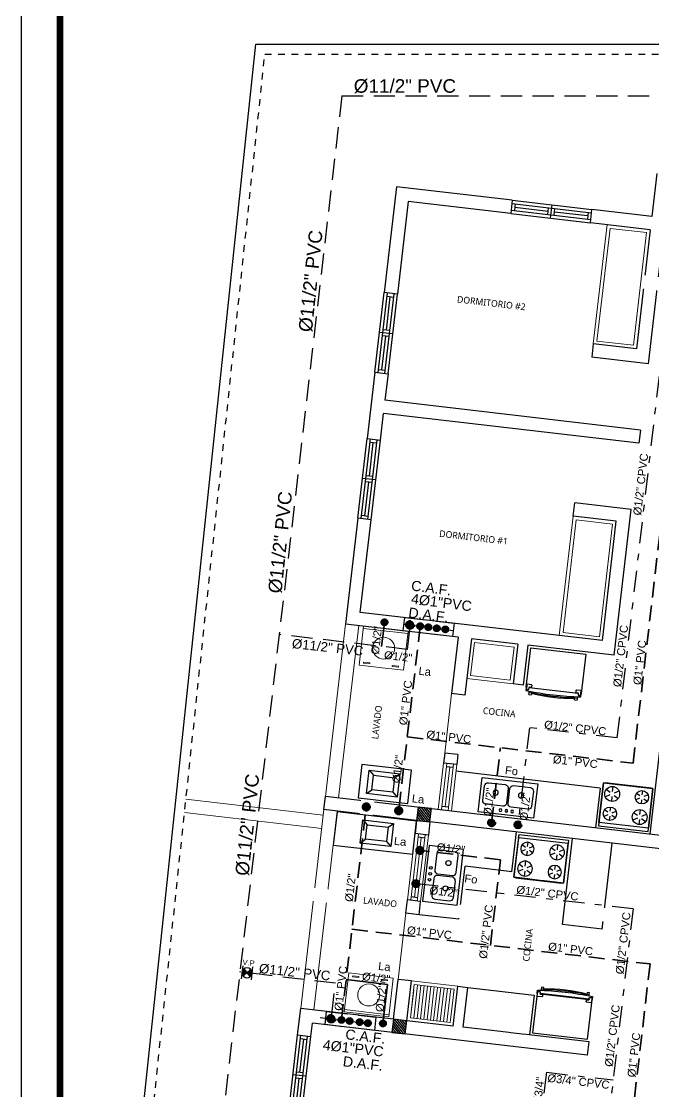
# Model space of a CAD drawing. Header units: feet. Extents: x 1019 to 2236, y -546 to 122.
# Drawn here: x 1054.27 to 1063.75, y -66.33 to -50.29 of the extents above; entities that cross this region are included whole.
import ezdxf

# ---------------------------------------------------------------- set-up
doc = ezdxf.new("R2010")
doc.units = ezdxf.units.FT
doc.header["$LTSCALE"] = 0.05
doc.header["$MEASUREMENT"] = 0
doc.linetypes.add('DASHDOT', pattern=[25.4, 12.7, -6.35, 0, -6.35])
doc.linetypes.add('HIDDEN', pattern=[9.525, 6.35, -3.175])
for name, color, linetype, lineweight in [('A-GENM', 8, 'Continuous', 9), ('A-WALL', 7, 'Continuous', 25), ('AGUA POTABLE', 5, 'HIDDEN', 35), ('AGUAFRIA', 5, 'HIDDEN', 30), ('closet', 8, 'Continuous', 5), ('COCINA', 8, 'Continuous', 25), ('FURN', 8, 'Continuous', 9)]:
    doc.layers.add(name, color=color, linetype=linetype, lineweight=lineweight)
for name, color, linetype in [('AGUA_CALIENTE', 1, 'DASHDOT'), ('ANNDTOBJ', 2, 'Continuous'), ('columna', 9, 'Continuous'), ('MARCO', 1, 'Continuous'), ('MUEBLES', 8, 'Continuous'), ('PERT-VENT', 8, 'Continuous'), ('PISO', 8, 'Continuous'), ('SOLAR', 2, 'DASHDOT'), ('TEXTO', 2, 'Continuous'), ('TEXXT', 2, 'Continuous'), ('TXT', 2, 'Continuous')]:
    doc.layers.add(name, color=color, linetype=linetype)
doc.styles.add('ads', font='trebuc.ttf', dxfattribs={"height": 0.14})
doc.styles.add('DAMIAN', font='arial.ttf', dxfattribs={"height": 0.12})
doc.styles.add('GENERATED_STYLE_1', font='arial.ttf')

# ---------------------------------------------------------------- blocks, each defined once
blk = doc.blocks.new('A$C7FF54E45')
at = {"layer": 'SOLAR', "linetype": 'Continuous', "ltscale": 0.15}
blk.add_lwpolyline([(66.124, 33.191), (34.853, 30.693), (7.642, 28.496), (3.32, 28.119), (3.338, 28.271), (7.63, 28.645), (34.841, 30.843), (66.26, 33.352), (68.078, 13.246), (60.53, 11.749), (47.102, 9.086), (34.373, 6.546), (24.073, 4.557), (22.007, 4.131), (9.481, 1.696), (-0.018, -0.156), (0, 0)], dxfattribs=at)
at = {"layer": 'SOLAR', "ltscale": 0.03}
blk.add_lwpolyline([(3.342, 28.196), (7.636, 28.57), (34.847, 30.768), (66.118, 33.265), (67.917, 13.367), (60.501, 11.896), (47.073, 9.233), (34.344, 6.693), (24.044, 4.704), (21.978, 4.278), (9.452, 1.843), (0, 0), (3.328, 28.184)], dxfattribs=at)
blk = doc.blocks.new('A$C2C3967B4')
at = {"layer": 'COCINA'}
for p, q in [((0.838, 0.52), (0, 0.52)), ((0, 0.52), (0, 0)), ((0.838, 0), (0.838, 0.52)), ((0.051, 0.342), (0.051, 0.119)), ((0.356, 0.393), (0.102, 0.393)), ((0.406, 0.119), (0.406, 0.342)), ((0.432, 0.342), (0.432, 0.119)), ((0.737, 0.393), (0.483, 0.393)), ((0.787, 0.119), (0.787, 0.342)), ((0.102, 0.068), (0.356, 0.068)), ((0.483, 0.068), (0.737, 0.068)), ((0, 0), (0.838, 0))]:
    blk.add_line(p, q, dxfattribs=at)
for centre, radius in [((0.33, 0.456), 0.0201), ((0.419, 0.456), 0.0201), ((0.508, 0.456), 0.0201), ((0.229, 0.202), 0.0381), ((0.61, 0.202), 0.0381)]:
    blk.add_circle(centre, radius, dxfattribs=at)
for centre, start, end in [((0.102, 0.342), 90, 180), ((0.356, 0.342), 0, 90), ((0.483, 0.342), 90, 180), ((0.737, 0.342), 0, 90), ((0.102, 0.119), 180, 270), ((0.356, 0.119), 270, 0), ((0.483, 0.119), 180, 270), ((0.737, 0.119), 270, 0)]:
    blk.add_arc(centre, 0.0508, start, end, dxfattribs=at)
blk = doc.blocks.new('A$C285A50AC')
at = {"layer": 'MUEBLES'}
for p, q in [((0.001, 0.69, -0.889), (0, 0.029, -0.889)), ((0.001, 0.69), (0.001, 0.639)), ((0.763, 0.688), (0.001, 0.69)), ((0.763, 0.688, -0.889), (0.001, 0.69, -0.889)), ((0.762, 0.028, -0.889), (0.763, 0.688, -0.889)), ((0.763, 0.637), (0.763, 0.688)), ((0.001, 0.639), (0.763, 0.637)), ((0, 0.029, -0.889), (0.762, 0.028, -0.889))]:
    blk.add_line(p, q, dxfattribs=at)
at = {"layer": 'MUEBLES', "color": 8}
for p, q in [((0.12, 0.505, 0.003), (0.054, 0.543, 0.003)), ((0.153, 0.524, 0.003), (0.153, 0.6, 0.003)), ((0.186, 0.505, 0.003), (0.252, 0.543, 0.003)), ((0.577, 0.504, 0.003), (0.523, 0.536, 0.003)), ((0.61, 0.523, 0.003), (0.611, 0.587, 0.003)), ((0.643, 0.504, 0.003), (0.698, 0.536, 0.003)), ((0.12, 0.467, 0.003), (0.054, 0.429, 0.003)), ((0.153, 0.448, 0.003), (0.153, 0.372, 0.003)), ((0.186, 0.467, 0.003), (0.252, 0.429, 0.003)), ((0.577, 0.466, 0.003), (0.522, 0.435, 0.003)), ((0.61, 0.447, 0.003), (0.61, 0.384, 0.003)), ((0.643, 0.466, 0.003), (0.698, 0.434, 0.003)), ((0.12, 0.2, 0.003), (0.065, 0.232, 0.003)), ((0.153, 0.219, 0.003), (0.153, 0.283, 0.003)), ((0.186, 0.2, 0.003), (0.241, 0.232, 0.003)), ((0.577, 0.2, 0.003), (0.511, 0.238, 0.003)), ((0.61, 0.219, 0.003), (0.61, 0.295, 0.003)), ((0.643, 0.199, 0.003), (0.709, 0.237, 0.003)), ((0.12, 0.162, 0.003), (0.065, 0.131, 0.003)), ((0.153, 0.143, 0.003), (0.152, 0.08, 0.003)), ((0.186, 0.162, 0.003), (0.241, 0.13, 0.003)), ((0.577, 0.162, 0.003), (0.511, 0.124, 0.003)), ((0.61, 0.142, 0.003), (0.61, 0.066, 0.003)), ((0.643, 0.161, 0.003), (0.709, 0.123, 0.003))]:
    blk.add_line(p, q, dxfattribs=at)
at = {"layer": 'MUEBLES', "extrusion": (-0.001805, -0.999998, 0)}
for p, q in [((0.063, 0.027, -0.622), (0.698, 0.025, -0.622)), ((0.063, 0.027, -0.102), (0.698, 0.025, -0.102))]:
    blk.add_line(p, q, dxfattribs=at)
at = {"layer": 'MUEBLES'}
for centre, radius in [((0.153, 0.486, 0.003), 0.114), ((0.61, 0.485, 0.003), 0.102), ((0.153, 0.181, 0.003), 0.102), ((0.61, 0.181, 0.003), 0.114)]:
    blk.add_circle(centre, radius, dxfattribs=at)
at = {"layer": 'MUEBLES', "color": 8, "extrusion": (-0.001805, -0.999998, 0)}
for centre in [(0.089, -0.038, -0.027), (0.216, -0.038, -0.027), (0.381, -0.038, -0.027), (0.546, -0.038, -0.027), (0.673, -0.038, -0.027)]:
    blk.add_circle(centre, 0.0254, dxfattribs=at)
at = {"layer": 'MUEBLES'}
for points in [[(0.001, 0.69, 0.254), (0.001, 0.639, 0.254), (0.763, 0.637, 0.254), (0.763, 0.688, 0.254)], [(0, 0.029), (0.001, 0.639), (0.763, 0.637), (0.762, 0.028)]]:
    blk.add_3dface(points, dxfattribs=at)
at = {"layer": 'MUEBLES', "color": 8}
for points in [[(0.025, 0.027, -0.076), (0.025, 0.027, -0.533), (0.737, 0.025, -0.533), (0.737, 0.025, -0.076)], [(0.025, 0.027, -0.597), (0.025, 0.027, -0.851), (0.737, 0.025, -0.851), (0.737, 0.025, -0.597)]]:
    blk.add_3dface(points, dxfattribs=at)
blk = doc.blocks.new('A$C007B5363')
at = {"layer": 'COCINA'}
for p, q in [((0, 0.829), (0.594, 0.829)), ((0, 0), (0, 0.829)), ((0.551, 0.816), (0.551, 0.752)), ((0.621, 0.822), (0.557, 0.822)), ((0.594, 0.829), (0.601, 0.829)), ((0.594, 0.822), (0.594, 0.829)), ((0.601, 0.829), (0.601, 0.822)), ((0.645, 0.829), (0.601, 0.829)), ((0.627, 0.791), (0.627, 0.816)), ((0.557, 0.746), (0.582, 0.746)), ((0.589, 0.752), (0.589, 0.778)), ((0.594, 0.045), (0.594, 0.784)), ((0.595, 0.784), (0.621, 0.784)), ((0.601, 0.784), (0.601, 0.044)), ((0.649, 0.778), (0.671, 0.778)), ((0.671, 0.74), (0.651, 0.74)), ((0.654, 0.702), (0.671, 0.702)), ((0.671, 0.778), (0.698, 0.778)), ((0.671, 0.74), (0.671, 0.778)), ((0.671, 0.74), (0.671, 0.778)), ((0.698, 0.74), (0.671, 0.74)), ((0.671, 0.74), (0.671, 0.702)), ((0.671, 0.702), (0.671, 0.74)), ((0.699, 0.74), (0.699, 0.778)), ((0.594, 0), (0, 0)), ((0.551, 0.076), (0.551, 0.013)), ((0.582, 0.083), (0.557, 0.083)), ((0.557, 0.006), (0.621, 0.006)), ((0.589, 0.051), (0.589, 0.076)), ((0.594, 0), (0.594, 0.006)), ((0.594, 0), (0.601, 0)), ((0.621, 0.044), (0.595, 0.044)), ((0.601, 0.006), (0.601, 0)), ((0.601, 0), (0.645, 0)), ((0.627, 0.013), (0.627, 0.038)), ((0.671, 0.051), (0.649, 0.051)), ((0.651, 0.089), (0.671, 0.089)), ((0.671, 0.127), (0.654, 0.127)), ((0.671, 0.127), (0.671, 0.089)), ((0.671, 0.089), (0.671, 0.127)), ((0.671, 0.089), (0.698, 0.089)), ((0.671, 0.051), (0.671, 0.089)), ((0.671, 0.051), (0.671, 0.089)), ((0.698, 0.051), (0.671, 0.051)), ((0.699, 0.051), (0.699, 0.089))]:
    blk.add_line(p, q, dxfattribs=at)
for centre, radius, start, end in [((0.557, 0.816), 0.00635, 90, 180), ((0.621, 0.816), 0.00635, 360, 90), ((-3.851, 0.414), 4.515, 354.7351, 5.2649), ((0.557, 0.752), 0.00635, 180, 270), ((0.582, 0.752), 0.00635, 270, 360), ((0.595, 0.778), 0.00635, 90, 180), ((0.621, 0.791), 0.00635, 270, 360), ((-3.079, 0.414), 3.761, 355.6182, 4.3818), ((-1.675, 0.414), 2.373, 352.1151, 7.8849), ((0.557, 0.076), 0.00635, 90, 180), ((0.557, 0.013), 0.00635, 180, 270), ((0.582, 0.076), 0.00635, 360, 90), ((0.595, 0.051), 0.00635, 180, 270), ((0.621, 0.038), 0.00635, 360, 90), ((0.621, 0.013), 0.00635, 270, 360)]:
    blk.add_arc(centre, radius, start, end, dxfattribs=at)
blk = doc.blocks.new('A$C01EB0BB3')
at = {"layer": 'FURN'}
for p, q in [((0, 0, 224.56), (0, 0.61, 224.56)), ((0, 0.61, 224.56), (0.533, 0.61, 224.56)), ((0.503, 0.61, 224.56), (0.503, 0, 224.56)), ((0.533, 0.61, 224.56), (0.533, 0, 224.56)), ((0.533, 0, 224.56), (0, 0, 224.56))]:
    blk.add_line(p, q, dxfattribs=at)
at = {"layer": 'FURN', "ltscale": 0.02, "elevation": 224.56}
for points in [[(0.047, 0.536), (0.047, 0.45), (0.032, 0.45), (0.032, 0.536)], [(0.047, 0.143), (0.047, 0.057), (0.032, 0.057), (0.032, 0.143)]]:
    blk.add_lwpolyline(points, close=True, dxfattribs=at)
at = {"layer": 'FURN', "ltscale": 0.02}
blk.add_circle((0.267, 0.305, 224.56), 0.15, dxfattribs=at)
blk = doc.blocks.new('A$C153C7E87')
at = {"layer": 'COCINA'}
for p, q in [((0.076, 0.804), (0.143, 0.731)), ((0.427, 0.804), (0.36, 0.731)), ((0.143, 0.411), (0.076, 0.339)), ((0.36, 0.411), (0.427, 0.339))]:
    blk.add_line(p, q, dxfattribs=at)
at = {"layer": 'COCINA', "extrusion": (1.60732e-15, -2.48059e-15, -1)}
for points in [[(-0.502, 1.2), (0, 1.2), (0, 0), (-0.502, 0)], [(-0.427, 0.339), (-0.076, 0.339), (-0.076, 0.804), (-0.427, 0.804)], [(-0.36, 0.411), (-0.143, 0.411), (-0.143, 0.731), (-0.36, 0.731)]]:
    blk.add_lwpolyline(points, close=True, dxfattribs=at)
blk = doc.blocks.new('A$C72735B25')
at = {"layer": 'PERT-VENT', "extrusion": (-1.27878e-17, -1.31713e-15, -1)}
for p, q in [((0, 0), (0, 1.203)), ((0.05, 0), (0.05, 1.203)), ((0.1, 0.648), (0.1, 1.149)), ((0.15, 0), (0.15, 1.203)), ((0.2, 0), (0.2, 1.203)), ((0.15, 0.648), (0.05, 0.648)), ((0.2, 0.602), (0, 0.602)), ((0.15, 0.555), (0.05, 0.555)), ((0.1, 0.05), (0.1, 0.555)), ((0.05, 0.05), (0.15, 0.05))]:
    blk.add_line(p, q, dxfattribs=at)
at = {"layer": 'PERT-VENT', "extrusion": (-1.27878e-17, 1.31713e-15, -1)}
blk.add_line((0.05, 1.153), (0.15, 1.153), dxfattribs=at)
blk = doc.blocks.new('A$C40CA57DC')
at = {"layer": 'ANNDTOBJ'}
h = blk.add_hatch(color=256, dxfattribs=at)
h.dxf.hatch_style = 1
h.paths.add_polyline_path([(0.034, 0.233, 0.199744), (0, 0.151, 0.199744), (0.034, 0.069), (0.116, 0.151)])
h.paths.add_polyline_path([(0.231, 0.151, 0.198081), (0.198, 0.233), (0.116, 0.151), (0.198, 0.07, 0.198081)])
at = {"layer": 'ANNDTOBJ', "linetype": 'Continuous'}
for p, q in [((0, 0), (0, 0.303)), ((0.231, 0), (0.231, 0.303))]:
    blk.add_line(p, q, dxfattribs=at)
at = {"layer": 'ANNDTOBJ'}
for p, q in [((0.034, 0.07), (0.198, 0.233)), ((0.198, 0.07), (0.034, 0.233))]:
    blk.add_line(p, q, dxfattribs=at)
at = {"layer": 'ANNDTOBJ', "linetype": 'Continuous'}
blk.add_circle((0.116, 0.151), 0.116, dxfattribs=at)
blk = doc.blocks.new('A$C012446DC')
at = {"layer": 'PISO'}
h = blk.add_hatch(dxfattribs=at)
h.set_pattern_fill('ANSI31', color=256, scale=0.008571, angle=180)
h.set_pattern_definition([(225, (206536.064322, 1154820.960068), (0.0192434059784, -0.0192434059784), [])])
h.paths.add_polyline_path([(0, 0), (0.2, 0), (0.2, 0.2), (0, 0.2)])
at = {"layer": 'columna'}
blk.add_lwpolyline([(0.2, 0.2), (0, 0.2), (0, 0), (0.2, 0)], close=True, dxfattribs=at)
blk = doc.blocks.new('A$C387E0859')
for p in [(0, 8.7), (3.2, 8.7), (0, 0), (3.2, 0), (6, 0), (9.2, 0)]:
    blk.add_blockref('A$C012446DC', p)

msp = doc.modelspace()

# ---------------------------------------------------------------- hatches: boundary and pattern name
at = {"layer": 'AGUA POTABLE', "ltscale": 3}
h = msp.add_hatch(color=256, dxfattribs=at)
h.dxf.hatch_style = 1
edge = h.paths.add_edge_path()
edge.add_arc((1060.096, -59.335), 0.0642, 0, 360)
h = msp.add_hatch(color=256, dxfattribs=at)
h.dxf.hatch_style = 1
edge = h.paths.add_edge_path()
edge.add_arc((1060.096, -59.335), 0.0642, 0, 360)
h = msp.add_hatch(color=256, dxfattribs=at)
h.dxf.hatch_style = 1
edge = h.paths.add_edge_path()
edge.add_arc((1060.248, -59.354), 0.0498, 0, 360)
h = msp.add_hatch(color=256, dxfattribs=at)
h.dxf.hatch_style = 1
edge = h.paths.add_edge_path()
edge.add_arc((1060.248, -59.354), 0.0498, 0, 360)
h = msp.add_hatch(color=256, dxfattribs=at)
h.dxf.hatch_style = 1
edge = h.paths.add_edge_path()
edge.add_arc((1060.37, -59.37), 0.0498, 0, 360)
h = msp.add_hatch(color=256, dxfattribs=at)
h.dxf.hatch_style = 1
edge = h.paths.add_edge_path()
edge.add_arc((1060.37, -59.37), 0.0498, 0, 360)
h = msp.add_hatch(color=256, dxfattribs=at)
h.dxf.hatch_style = 1
edge = h.paths.add_edge_path()
edge.add_arc((1060.496, -59.386), 0.0498, 0, 360)
h = msp.add_hatch(color=256, dxfattribs=at)
h.dxf.hatch_style = 1
edge = h.paths.add_edge_path()
edge.add_arc((1060.496, -59.386), 0.0498, 0, 360)
h = msp.add_hatch(color=256, dxfattribs=at)
h.dxf.hatch_style = 1
edge = h.paths.add_edge_path()
edge.add_arc((1060.625, -59.402), 0.0498, 0, 360)
h = msp.add_hatch(color=256, dxfattribs=at)
h.dxf.hatch_style = 1
edge = h.paths.add_edge_path()
edge.add_arc((1060.625, -59.402), 0.0498, 0, 360)
at = {"layer": 'AGUA POTABLE', "ltscale": 0.75}
h = msp.add_hatch(color=256, dxfattribs=at)
h.dxf.hatch_style = 1
edge = h.paths.add_edge_path()
edge.add_arc((1061.319, -62.298), 0.0576, 83.357, 443.357)
at = {"layer": 'AGUA POTABLE', "ltscale": 3}
h = msp.add_hatch(color=256, dxfattribs=at)
h.dxf.hatch_style = 1
edge = h.paths.add_edge_path()
edge.add_arc((1060.243, -62.716), 0.0576, 83.357, 443.357)
h = msp.add_hatch(color=256, dxfattribs=at)
h.dxf.hatch_style = 1
edge = h.paths.add_edge_path()
edge.add_arc((1058.916, -65.238), 0.0642, 0, 360)
h = msp.add_hatch(color=256, dxfattribs=at)
h.dxf.hatch_style = 1
edge = h.paths.add_edge_path()
edge.add_arc((1059.068, -65.257), 0.0498, 0, 360)
h = msp.add_hatch(color=256, dxfattribs=at)
h.dxf.hatch_style = 1
edge = h.paths.add_edge_path()
edge.add_arc((1059.19, -65.273), 0.0498, 0, 360)
h = msp.add_hatch(color=256, dxfattribs=at)
h.dxf.hatch_style = 1
edge = h.paths.add_edge_path()
edge.add_arc((1059.34, -65.289), 0.0498, 0, 360)
h = msp.add_hatch(color=256, dxfattribs=at)
h.dxf.hatch_style = 1
edge = h.paths.add_edge_path()
edge.add_arc((1059.463, -65.305), 0.0498, 0, 360)
h = msp.add_hatch(color=256, dxfattribs=at)
h.dxf.hatch_style = 1
edge = h.paths.add_edge_path()
edge.add_arc((1059.69, -65.309), 0.0498, 0, 360)
at = {"layer": 'AGUA_CALIENTE', "ltscale": 0.5}
h = msp.add_hatch(color=256, dxfattribs=at)
h.dxf.hatch_style = 1
edge = h.paths.add_edge_path()
edge.add_arc((1061.714, -62.332), 0.0576, 83.357, 443.357)
at = {"layer": 'closet'}
h = msp.add_hatch(dxfattribs=at)
h.set_pattern_fill('ANSI31', color=256, scale=0.4, angle=398.357, style=0)
h.set_pattern_definition([(83.357, (1060.6981, -65.29376), (-0.0496643, 0.005784), [])])
h.paths.add_polyline_path([(1060.698, -65.294), (1060.756, -64.797), (1060.16, -64.728), (1060.102, -65.224)])

# ---------------------------------------------------------------- linework, layer by layer
at = {"layer": 'A-GENM'}
for p, q in [((1059.128, -59.322), (1058.828, -61.905)), ((1059.327, -59.345), (1059.026, -61.928)), ((1063.154, -59.791), (1063.154, -59.791)), ((1058.828, -61.905), (1058.828, -61.905)), ((1058.795, -62.187), (1056.738, -61.947)), ((1058.772, -62.385), (1056.717, -62.146)), ((1058.457, -65.083), (1058.804, -62.103)), ((1058.656, -65.106), (1059.003, -62.126))]:
    msp.add_line(p, q, dxfattribs=at)
at = {"layer": 'A-WALL'}
for p, q in [((1063.794, -52.566), (1063.718, -53.212)), ((1059.892, -52.766), (1059.707, -54.352)), ((1061.627, -52.968), (1059.892, -52.766)), ((1063.969, -52.788), (1063.663, -55.42)), ((1060.067, -52.988), (1059.906, -54.376)), ((1061.604, -53.167), (1060.067, -52.988)), ((1063.718, -53.212), (1062.822, -53.108)), ((1063.695, -53.411), (1062.799, -53.306)), ((1063.695, -53.411), (1063.487, -55.199)), ((1062.841, -55.123), (1062.818, -55.322)), ((1063.487, -55.199), (1062.841, -55.123)), ((1063.663, -55.42), (1062.818, -55.322)), ((1059.568, -55.548), (1059.452, -56.541)), ((1059.767, -55.571), (1059.72, -55.968)), ((1063.547, -56.414), (1059.72, -55.968)), ((1059.651, -56.564), (1059.697, -56.167)), ((1063.524, -56.612), (1059.697, -56.167)), ((1063.547, -56.414), (1063.524, -56.612)), ((1062.541, -57.706), (1062.564, -57.507)), ((1063.408, -57.606), (1062.564, -57.507)), ((1059.313, -57.736), (1059.128, -59.322)), ((1063.186, -57.781), (1062.541, -57.706)), ((1063.154, -59.791), (1063.408, -57.606)), ((1059.35, -59.147), (1059.512, -57.759)), ((1062.978, -59.569), (1063.186, -57.781)), ((1062.978, -59.569), (1059.35, -59.147)), ((1060.817, -59.519), (1059.128, -59.322)), ((1060.817, -59.519), (1060.719, -60.363)), ((1061.016, -59.542), (1060.917, -60.386)), ((1061.711, -59.623), (1061.016, -59.542)), ((1061.711, -59.623), (1061.641, -60.219)), ((1061.86, -59.64), (1061.79, -60.236)), ((1063.154, -59.791), (1061.86, -59.64)), ((1061.79, -60.236), (1061.641, -60.219)), ((1060.615, -61.257), (1060.597, -61.406)), ((1060.813, -61.28), (1060.615, -61.257)), ((1060.813, -61.28), (1060.796, -61.429)), ((1060.796, -61.429), (1060.597, -61.406)), ((1058.804, -62.103), (1058.828, -61.905)), ((1064.291, -62.541), (1058.828, -61.905)), ((1060.195, -62.265), (1058.804, -62.103)), ((1060.195, -62.265), (1060.172, -62.464)), ((1060.394, -62.288), (1060.371, -62.487)), ((1067.843, -63.156), (1060.394, -62.288)), ((1060.371, -62.487), (1060.172, -62.464)), ((1060.232, -63.679), (1060.033, -63.656)), ((1059.848, -65.245), (1059.917, -64.649)), ((1060.116, -64.672), (1059.917, -64.649)), ((1060.047, -65.268), (1060.116, -64.672)), ((1060.742, -65.349), (1060.811, -64.753)), ((1060.811, -64.753), (1060.96, -64.771)), ((1060.891, -65.367), (1060.96, -64.771)), ((1058.411, -65.48), (1058.457, -65.083)), ((1059.848, -65.245), (1058.457, -65.083)), ((1060.742, -65.349), (1060.047, -65.268)), ((1058.61, -65.504), (1058.633, -65.305)), ((1062.755, -65.785), (1058.633, -65.305)), ((1062.755, -65.785), (1062.778, -65.586))]:
    msp.add_line(p, q, dxfattribs=at)
at = {"layer": 'A-WALL', "extrusion": (1.30764e-15, -1.57985e-16, -1)}
for p, q in [((1061.627, -52.968), (1061.604, -53.167)), ((1062.799, -53.306), (1062.822, -53.108))]:
    msp.add_line(p, q, dxfattribs=at)
at = {"layer": 'A-WALL', "extrusion": (1.99796e-15, 3.81882e-16, -1)}
msp.add_line((1059.568, -55.548), (1059.767, -55.571), dxfattribs=at)
at = {"layer": 'A-WALL', "extrusion": (1.85459e-15, -8.49132e-16, -1)}
for p, q in [((1059.452, -56.541), (1059.651, -56.564)), ((1059.512, -57.759), (1059.313, -57.736)), ((1058.411, -65.48), (1058.61, -65.504))]:
    msp.add_line(p, q, dxfattribs=at)
at = {"layer": 'AGUA POTABLE', "ltscale": 0.75}
for p, q in [((1060.055, -61.014), (1063.438, -61.408)), ((1061.319, -62.298), (1061.45, -61.176)), ((1061.45, -62.856), (1060.243, -62.716)), ((1061.3, -64.139), (1061.45, -62.856)), ((1063.693, -64.418), (1063.125, -69.295))]:
    msp.add_line(p, q, dxfattribs=at)
at = {"layer": 'AGUA POTABLE', "ltscale": 3}
for p, q in [((1059.756, -64.725), (1059.138, -64.653)), ((1059.688, -65.312), (1059.756, -64.725))]:
    msp.add_line(p, q, dxfattribs=at)
at = {"layer": 'AGUA POTABLE', "ltscale": 0.75}
msp.add_circle((1061.319, -62.298), 0.0576, dxfattribs=at)
at = {"layer": 'AGUA POTABLE', "ltscale": 3}
msp.add_circle((1060.243, -62.716), 0.0576, dxfattribs=at)
at = {"layer": 'AGUA_CALIENTE', "ltscale": 0.5}
for q in [(1062.027, -67.01), (1063.139, -66.157)]:
    msp.add_line((1062.14, -66.041), q, dxfattribs=at)
msp.add_circle((1061.714, -62.332), 0.0576, dxfattribs=at)
at = {"layer": 'AGUAFRIA'}
for p, q in [((1059.075, -51.403), (1093.475, -51.403)), ((1060.005, -59.324), (1060.743, -59.417)), ((1060.005, -59.324), (1060.743, -59.417)), ((1060.088, -59.399), (1060.053, -59.703)), ((1058.978, -64.705), (1057.545, -64.538)), ((1058.923, -65.174), (1058.978, -64.705)), ((1058.751, -65.218), (1059.489, -65.312))]:
    msp.add_line(p, q, dxfattribs=at)
for points in [[(1060.017, -59.224), (1060.756, -59.31), (1060.733, -59.509), (1059.994, -59.423)], [(1060.017, -59.224), (1060.756, -59.31), (1060.733, -59.509), (1059.994, -59.423)], [(1058.845, -65.128), (1059.584, -65.214), (1059.561, -65.413), (1058.822, -65.327)]]:
    msp.add_lwpolyline(points, close=True, dxfattribs=at)
for centre, radius in [((1060.096, -59.335), 0.0642), ((1060.096, -59.335), 0.0642), ((1060.248, -59.354), 0.0498), ((1060.248, -59.354), 0.0498), ((1060.37, -59.37), 0.0498), ((1060.37, -59.37), 0.0498), ((1060.496, -59.386), 0.0498), ((1060.496, -59.386), 0.0498), ((1060.625, -59.402), 0.0498), ((1060.625, -59.402), 0.0498), ((1058.916, -65.238), 0.0642), ((1059.068, -65.257), 0.0498), ((1059.19, -65.273), 0.0498), ((1059.34, -65.289), 0.0498), ((1059.463, -65.305), 0.0498), ((1059.69, -65.309), 0.0498)]:
    msp.add_circle(centre, radius, dxfattribs=at)
at = {"layer": 'closet'}
for p, q in [((1063.05, -53.335), (1062.841, -55.123)), ((1062.332, -59.494), (1062.541, -57.706)), ((1061.641, -60.219), (1060.946, -60.138)), ((1060.116, -64.672), (1060.811, -64.753))]:
    msp.add_line(p, q, dxfattribs=at)
for points in [[(1061.598, -60.163), (1061.655, -59.667), (1061.06, -59.597), (1061.002, -60.094)], [(1060.698, -65.294), (1060.756, -64.797), (1060.16, -64.728), (1060.102, -65.224)]]:
    msp.add_lwpolyline(points, close=True, dxfattribs=at)
at = {"layer": 'COCINA'}
for p, q in [((1063.695, -62.471), (1063.926, -60.485)), ((1062.945, -61.78), (1060.784, -61.528)), ((1062.945, -61.78), (1062.876, -62.376)), ((1062.379, -63.828), (1062.529, -62.537)), ((1062.975, -63.898), (1063.125, -62.606)), ((1060.828, -63.748), (1060.92, -62.954)), ((1061.619, -63.035), (1060.92, -62.954)), ((1060.828, -63.748), (1060.232, -63.679)), ((1062.975, -63.898), (1062.379, -63.828))]:
    msp.add_line(p, q, dxfattribs=at)
at = {"layer": 'PERT-VENT', "lineweight": 15}
for p, q in [((1060.597, -61.406), (1060.516, -62.101)), ((1060.647, -61.412), (1060.566, -62.107)), ((1060.746, -61.423), (1060.665, -62.119)), ((1060.796, -61.429), (1060.715, -62.124)), ((1060.691, -61.467), (1060.621, -62.063))]:
    msp.add_line(p, q, dxfattribs=at)
at = {"layer": 'PERT-VENT'}
for p, q in [((1060.74, -61.473), (1060.641, -61.461)), ((1060.671, -62.069), (1060.572, -62.057)), ((1060.315, -62.531), (1060.216, -62.519))]:
    msp.add_line(p, q, dxfattribs=at)

# ---------------------------------------------------------------- block references
for p, rotation in [((1061.627, -52.968), 263.3570126603742), ((1058.272, -66.676), 353.3570126603742)]:
    msp.add_blockref('A$C72735B25', p, dxfattribs=dict(rotation=rotation))
at = {"extrusion": (3.48034e-15, -9.61415e-16, -1), "rotation": 186.6429873396322}
msp.add_blockref('A$C2C3967B4', (-1061.176, -61.621), dxfattribs=at)
at = {"extrusion": (2.6474e-15, 1.3103e-15, -1), "xscale": -0.9799999999999965, "yscale": 0.9799999999999898, "zscale": 0.9799999999999965, "rotation": 186.4505371458215}
msp.add_blockref('A$C285A50AC', (-1063.739, -61.76), dxfattribs=at)
at = {"xscale": 1.099999999999994, "yscale": 1.099999999999994, "zscale": 1.099999999999994, "rotation": 263.3570126603743}
msp.add_blockref('A$C01EB0BB3', (1059.178, -64.552, -22.456), dxfattribs=at)
at = {"layer": 'AGUA POTABLE', "xscale": -0.6426000000000002, "yscale": 0.6425999999999998, "zscale": 0.6426, "rotation": 173.3570126604409}
msp.add_blockref('A$C40CA57DC', (1057.589, -64.445), dxfattribs=at)
at = {"layer": 'PISO', "rotation": 168.7903459937098}
msp.add_blockref('A$C7FF54E45', (1127.14, -50.871), dxfattribs=at)

# ---------------------------------------------------------------- texts
at = {"layer": 'TEXTO', "insert": (1057.586, -64.391), "char_height": 0.0806, "attachment_point": 4, "rotation": 354.1408, "style": 'GENERATED_STYLE_1'}
msp.add_mtext('\\A1;V.P', dxfattribs=at)
at = {"layer": 'TEXXT', "insert": (1060.786, -51.155), "char_height": 0.2028, "width": 4.90776, "attachment_point": 3, "style": 'DAMIAN'}
msp.add_mtext('\\A1;{\\fArial|b0|i0|c238|p34;%%C}11/2{\\fArial|b0|i0|c238|p34;"} PVC', dxfattribs=at)
at = {"layer": 'TEXXT', "style": 'DAMIAN'}
for s, insert, char_height, width, attachment_point, rotation in [('\\A1;{\\fArial|b0|i0|c238|p34;%%C}11/2{\\fArial|b0|i0|c238|p34;"} PVC', (1058.585, -53.407), 0.2028, 4.90776, 3, 83.941), ('\\A1;{\\fArial|b0|i0|c238|p34;%%C}1/2{\\fArial|b0|i0|c238|p34;"} CPVC', (1063.546, -56.757), 0.12, 2.904, 3, 83.357), ('\\A1;{\\fArial|b0|i0|c238|p34;%%C}11/2{\\fArial|b0|i0|c238|p34;"} PVC', (1058.129, -57.324), 0.2028, 4.90776, 3, 83.941), ('\\A1;C.A.F.{\\fArial|b0|i0|c186|p34; }', (1060.414, -58.782), 0.1521, 3.06735, 5, 352.6723), ('\\A1;4{\\fArial|b0|i0|c238|p34;%%C}1{\\fArial|b0|i0|c238|p34;"PVC } {\\fArial|b0|i0|c186|p34; }', (1060.567, -59.001), 0.1521, 3.06735, 5, 352.6723), ('\\A1;D.A.F.{\\fArial|b0|i0|c186|p34; }', (1060.372, -59.185), 0.1521, 3.06735, 5, 352.6723), ('\\A1;{\\fArial|b0|i0|c238|p34;%%C}1/2{\\fArial|b0|i0|c238|p34;"} CPVC', (1063.246, -59.33), 0.12, 2.904, 3, 83.357), ('\\A1;{\\fArial|b0|i0|c238|p34;%%C}1{\\fArial|b0|i0|c238|p34;"} PVC', (1063.517, -59.557), 0.12, 2.904, 3, 83.357), (' La', (1060.417, -59.983, -224.56), 0.12, 2.904, 3, 353.357), ('\\A1;{\\fArial|b0|i0|c238|p34;%%C}1{\\fArial|b0|i0|c238|p34;"} PVC', (1062.915, -61.365), 0.12, 2.904, 3, 353.357), ('\\A1;{\\fArial|b0|i0|c238|p34;%%C}11/2{\\fArial|b0|i0|c238|p34;"} PVC', (1057.636, -61.558), 0.2028, 4.90776, 3, 83.941), (' Fo', (1061.721, -61.473), 0.12, 2.904, 3, 353.357), (' La', (1060.317, -61.895, -224.56), 0.12, 2.904, 3, 353.357), ('\\A1;{\\fArial|b0|i0|c238|p34;%%C}1/2{\\fArial|b0|i0|c238|p34;"}  ', (1061.193, -62.192, -224.56), 0.12, 2.904, 1, 83.357), ('\\A1;{\\fArial|b0|i0|c238|p34;%%C}1/2{\\fArial|b0|i0|c238|p34;"}  ', (1061.735, -62.261, -224.56), 0.12, 2.904, 1, 83.357), (' La', (1060.048, -62.532), 0.12, 2.904, 3, 353.357), ('\\A1;{\\fArial|b0|i0|c238|p34;%%C}1/2{\\fArial|b0|i0|c238|p34;"}  ', (1060.926, -62.652), 0.12, 2.904, 3, 353.357), ('\\A1;{\\fArial|b0|i0|c238|p34;%%C}1/2{\\fArial|b0|i0|c238|p34;"} PVC', (1061.222, -63.523), 0.12, 2.904, 3, 83.357), ('\\A1;{\\fArial|b0|i0|c238|p34;%%C}1{\\fArial|b0|i0|c238|p34;"} PVC', (1060.729, -63.927), 0.12, 2.904, 3, 353.357), ('\\A1;{\\fArial|b0|i0|c238|p34;%%C}11/2{\\fArial|b0|i0|c238|p34;"} PVC', (1058.909, -64.526), 0.14196, 3.43543, 3, 353.8244), ('\\A1;{\\fArial|b0|i0|c238|p34;%%C}1{\\fArial|b0|i0|c238|p34;"} PVC', (1059.037, -64.442), 0.12, 2.904, 3, 83.357), (' La', (1059.798, -64.529), 0.12, 2.904, 9, 353.357), ('\\A1;{\\fArial|b0|i0|c238|p34;%%C}1/2{\\fArial|b0|i0|c238|p34;"}  ', (1059.805, -64.59, 224.56), 0.12, 2.904, 3, 353.357), ('\\A1;{\\fArial|b0|i0|c238|p34;%%C}1/2{\\fArial|b0|i0|c238|p34;"}  ', (1059.701, -65.145), 0.12, 2.904, 7, 83.357), ('\\A1;{\\fArial|b0|i0|c238|p34;%%C}1/2{\\fArial|b0|i0|c238|p34;"} CPVC', (1063.121, -65.022), 0.12, 2.904, 3, 83.357), ('\\A1;C.A.F.{\\fArial|b0|i0|c186|p34; }', (1059.427, -65.505), 0.1521, 3.06735, 5, 353.357), ('\\A1;{\\fArial|b0|i0|c238|p34;%%C}1{\\fArial|b0|i0|c238|p34;"} PVC', (1063.429, -65.439), 0.12, 2.904, 3, 83.357), ('\\A1;4{\\fArial|b0|i0|c238|p34;%%C}1{\\fArial|b0|i0|c238|p34;"PVC } {\\fArial|b0|i0|c186|p34; }', (1059.245, -65.683), 0.1521, 3.06735, 5, 353.357), ('\\A1;D.A.F.{\\fArial|b0|i0|c186|p34; }', (1059.39, -65.909), 0.1521, 3.06735, 5, 353.357), ('\\A1;{\\fArial|b0|i0|c238|p34;%%C}3/4{\\fArial|b0|i0|c238|p34;"} CPVC', (1063.092, -66.173), 0.12, 2.904, 3, 353.357), ('\\A1;{\\fArial|b0|i0|c238|p34;%%C}3/4{\\fArial|b0|i0|c238|p34;"}  ', (1061.99, -66.106), 0.12, 2.904, 3, 83.357)]:
    msp.add_mtext(s, dxfattribs=dict(at, insert=insert, char_height=char_height, width=width, attachment_point=attachment_point, rotation=rotation))

# ---------------------------------------------------------------- next in the draw order: texts
at = {"layer": 'TXT', "char_height": 0.1, "width": 2.688, "attachment_point": 2, "style": 'ads', "bg_fill": 2}
for s, insert, rotation in [('BAÑO', (1064.732, -54.277), 353.357), ('DORMITORIO #2', (1061.32, -54.461), 353.357), ('DORMITORIO #1', (1061.054, -57.974), 353.357), ('LAVADO', (1059.549, -60.79), 83.357), ('COCINA', (1061.439, -60.596), 353.357), ('COCINA', (1061.811, -64.129), 83.357), ('LAVADO', (1059.653, -63.442), 353.357), ('COMEDOR', (1064.283, -63.779), 353.357)]:
    msp.add_mtext(s, dxfattribs=dict(at, insert=insert, rotation=rotation))

# ---------------------------------------------------------------- next in the draw order: hatches: boundary and pattern name
at = {"layer": 'AGUA POTABLE', "ltscale": 3}
h = msp.add_hatch(color=256, dxfattribs=at)
h.dxf.hatch_style = 1
edge = h.paths.add_edge_path()
edge.add_arc((1059.712, -59.296), 0.0498, 0, 360)
h = msp.add_hatch(color=256, dxfattribs=at)
h.dxf.hatch_style = 1
edge = h.paths.add_edge_path()
edge.add_arc((1059.44, -62.064), 0.0576, 83.357, 443.357)
h = msp.add_hatch(color=256, dxfattribs=at)
h.dxf.hatch_style = 1
edge = h.paths.add_edge_path()
edge.add_arc((1059.926, -62.12), 0.0576, 83.357, 443.357)
at = {"layer": 'AGUA_CALIENTE', "ltscale": 0.5}
h = msp.add_hatch(color=256, dxfattribs=at)
h.dxf.hatch_style = 1
edge = h.paths.add_edge_path()
edge.add_arc((1060.185, -63.214), 0.0576, 83.357, 443.357)

# ---------------------------------------------------------------- next in the draw order: linework, layer by layer
at = {"layer": 'A-WALL', "extrusion": (1.99796e-15, 3.81882e-16, -1)}
msp.add_line((1059.906, -54.376), (1059.707, -54.352), dxfattribs=at)
at = {"layer": 'A-WALL'}
for p, q in [((1060.917, -60.386), (1060.719, -60.363)), ((1060.033, -63.656), (1060.056, -63.457)), ((1060.255, -63.48), (1060.056, -63.457)), ((1060.232, -63.679), (1060.255, -63.48)), ((1062.778, -65.586), (1060.891, -65.367))]:
    msp.add_line(p, q, dxfattribs=at)
at = {"layer": 'AGUA POTABLE', "ltscale": 0.75}
for p, q in [((1063.438, -61.408), (1064.449, -52.729)), ((1060.248, -59.354), (1059.928, -62.098)), ((1059.068, -65.257), (1059.44, -62.06)), ((1059.226, -63.898), (1063.693, -64.418))]:
    msp.add_line(p, q, dxfattribs=at)
at = {"layer": 'AGUA POTABLE', "ltscale": 3}
msp.add_line((1059.67, -59.658), (1059.711, -59.302), dxfattribs=at)
for centre in [(1059.44, -62.064), (1059.926, -62.12)]:
    msp.add_circle(centre, 0.0576, dxfattribs=at)
at = {"layer": 'AGUA_CALIENTE', "ltscale": 0.5}
for p, q in [((1063.201, -61.03), (1064.171, -52.705)), ((1061.884, -60.876), (1061.714, -62.332)), ((1063.201, -61.03), (1061.884, -60.876)), ((1063.438, -63.592), (1060.185, -63.214)), ((1063.438, -63.592), (1062.822, -68.88))]:
    msp.add_line(p, q, dxfattribs=at)
msp.add_circle((1060.185, -63.214), 0.0576, dxfattribs=at)
at = {"layer": 'AGUAFRIA'}
for p, q in [((1059.075, -51.403), (1056.962, -69.55)), ((1060.053, -59.703), (1058.135, -59.479))]:
    msp.add_line(p, q, dxfattribs=at)
msp.add_circle((1059.712, -59.296), 0.0498, dxfattribs=at)
at = {"layer": 'closet'}
for p, q in [((1060.615, -61.257), (1060.719, -60.363)), ((1059.917, -64.649), (1060.033, -63.656))]:
    msp.add_line(p, q, dxfattribs=at)
for points in [[(1063.443, -55.143), (1063.64, -53.455), (1063.093, -53.391), (1062.897, -55.08)], [(1062.934, -59.514), (1063.131, -57.825), (1062.584, -57.761), (1062.388, -59.45)]]:
    msp.add_lwpolyline(points, close=True, dxfattribs=at)
at = {"layer": 'COCINA'}
for p, q in [((1059.483, -61.515), (1059.547, -61.59)), ((1059.865, -61.627), (1059.945, -61.569)), ((1059.442, -61.864), (1059.522, -61.806)), ((1059.84, -61.843), (1059.904, -61.918)), ((1061.619, -63.035), (1061.689, -62.439)), ((1060.96, -64.771), (1061.954, -64.886)), ((1061.954, -64.886), (1061.884, -65.482))]:
    msp.add_line(p, q, dxfattribs=at)
at = {"layer": 'COCINA', "extrusion": (2.65015e-15, 1.30902e-15, -1)}
for points in [[(-1059.375, -61.427), (-1059.317, -61.926), (-1060.062, -62.013), (-1060.12, -61.514)], [(-1059.945, -61.569), (-1059.904, -61.918), (-1059.442, -61.864), (-1059.483, -61.515)], [(-1059.865, -61.627), (-1059.84, -61.843), (-1059.522, -61.806), (-1059.547, -61.59)]]:
    msp.add_lwpolyline(points, close=True, dxfattribs=at)
at = {"layer": 'MARCO'}
msp.add_lwpolyline([(1054.272, -37.551), (1140.276, -37.551), (1140.276, -93.554), (1054.272, -93.554)], close=True, dxfattribs=at)
at = {"layer": 'MARCO', "const_width": 0.1}
msp.add_lwpolyline([(1130.712, -38.13), (1054.851, -38.13), (1054.851, -92.975), (1130.712, -92.975)], close=True, dxfattribs=at)
at = {"layer": 'PERT-VENT', "lineweight": 15}
for p, q in [((1060.056, -63.457), (1060.172, -62.464)), ((1060.106, -63.463), (1060.222, -62.47)), ((1060.161, -63.419), (1060.265, -62.525)), ((1060.205, -63.475), (1060.321, -62.481)), ((1060.255, -63.48), (1060.371, -62.487))]:
    msp.add_line(p, q, dxfattribs=at)
at = {"layer": 'PERT-VENT'}
msp.add_line((1060.211, -63.425), (1060.112, -63.413), dxfattribs=at)

# ---------------------------------------------------------------- next in the draw order: block references
for name, p, rotation in [('A$C72735B25', (1059.568, -55.548), 353.3570126603742), ('A$C387E0859', (1068.665, -66.473), 83.35701266037238), ('A$C72735B25', (1059.313, -57.736), 353.3570126603742)]:
    msp.add_blockref(name, p, dxfattribs=dict(rotation=rotation))
at = {"xscale": -1.100000000000023, "yscale": 1.099999999999994, "zscale": 1.100000000000001, "rotation": 263.3570126603743}
msp.add_blockref('A$C01EB0BB3', (1059.332, -59.937, -247.016), dxfattribs=at)
at = {"extrusion": (2.26962e-15, -1.93339e-15, -1), "xscale": 0.9799999999999969, "yscale": 0.9799999999999969, "zscale": 0.9799999999999969, "rotation": 6.835437533436683}
msp.add_blockref('A$C285A50AC', (-1062.391, -63.235), dxfattribs=at)
at = {"extrusion": (-8.61539e-17, 3.6019e-15, -1), "xscale": -1, "rotation": 276.6429873396257}
msp.add_blockref('A$C2C3967B4', (-1060.801, -63.535), dxfattribs=at)
at = {"layer": 'COCINA', "extrusion": (2.64722e-15, 1.28984e-15, -1), "xscale": -1, "rotation": 96.6429873396193}
msp.add_blockref('A$C007B5363', (-1061.906, -59.677), dxfattribs=at)
at = {"layer": 'COCINA', "extrusion": (2.27465e-15, -1.9135e-15, -1), "rotation": 96.64298733962902}
msp.add_blockref('A$C007B5363', (-1061.932, -65.451), dxfattribs=at)
at = {"layer": 'FURN', "rotation": 83.35701266037424}
msp.add_blockref('A$C153C7E87', (1060.136, -62.774), dxfattribs=at)

# ---------------------------------------------------------------- next in the draw order: texts
at = {"layer": 'TEXXT', "style": 'DAMIAN'}
for s, insert, char_height, width, attachment_point, rotation in [('\\A1;{\\fArial|b0|i0|c238|p34;%%C}1/2{\\fArial|b0|i0|c238|p34;"}  ', (1059.509, -59.77, 224.56), 0.12, 2.904, 1, 83.357), ('\\A1;{\\fArial|b0|i0|c238|p34;%%C}11/2{\\fArial|b0|i0|c238|p34;"} PVC', (1059.403, -59.656), 0.14196, 3.43543, 3, 353.8244), ('\\A1;{\\fArial|b0|i0|c238|p34;%%C}1/2{\\fArial|b0|i0|c238|p34;"}  ', (1060.135, -59.773), 0.12, 2.904, 3, 353.357), ('\\A1;{\\fArial|b0|i0|c238|p34;%%C}1{\\fArial|b0|i0|c238|p34;"} PVC', (1060.009, -60.161), 0.12, 2.904, 3, 83.357), ('\\A1;{\\fArial|b0|i0|c238|p34;%%C}1/2{\\fArial|b0|i0|c238|p34;"} CPVC', (1063.043, -60.874), 0.12, 2.904, 3, 353.357), ('\\A1;{\\fArial|b0|i0|c238|p34;%%C}1{\\fArial|b0|i0|c238|p34;"} PVC', (1061.019, -60.992), 0.12, 2.904, 3, 353.357), ('\\A1;{\\fArial|b0|i0|c238|p34;%%C}1/2{\\fArial|b0|i0|c238|p34;"}  ', (1059.827, -61.7, 224.56), 0.12, 2.904, 1, 83.357), ('\\A1;{\\fArial|b0|i0|c238|p34;%%C}1/2{\\fArial|b0|i0|c238|p34;"}  ', (1059.118, -63.479), 0.12, 2.904, 1, 83.357), (' Fo', (1061.113, -63.096), 0.12, 2.904, 3, 353.357), ('\\A1;{\\fArial|b0|i0|c238|p34;%%C}1/2{\\fArial|b0|i0|c238|p34;"}  ', (1060.816, -63.3), 0.12, 2.904, 3, 353.357), ('\\A1;{\\fArial|b0|i0|c238|p34;%%C}1/2{\\fArial|b0|i0|c238|p34;"} CPVC', (1062.627, -63.35), 0.12, 2.904, 3, 353.357), ('\\A1;{\\fArial|b0|i0|c238|p34;%%C}1/2{\\fArial|b0|i0|c238|p34;"} CPVC', (1063.283, -63.635), 0.12, 2.904, 3, 83.357), ('\\A1;{\\fArial|b0|i0|c238|p34;%%C}1{\\fArial|b0|i0|c238|p34;"} PVC', (1062.844, -64.171), 0.12, 2.904, 3, 353.357)]:
    msp.add_mtext(s, dxfattribs=dict(at, insert=insert, char_height=char_height, width=width, attachment_point=attachment_point, rotation=rotation))

doc.saveas('drawing.dxf')
